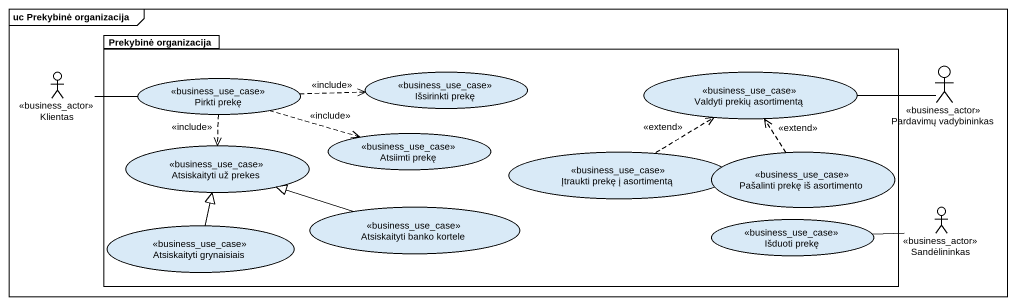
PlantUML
@startuml
mainframe uc Prekybinė organizacija
package "Prekybinė organizacija" as Prekybinė_organizacija {
  usecase "Pirkti prekę" as Pirkti_prekę <<business_use_case>>
  usecase "Išsirinkti prekę" as Išsirinkti_prekę <<business_use_case>>
  usecase "Valdyti prekių asortimentą" as Valdyti_prekių_asortimentą <<business_use_case>>
  usecase "Atsiskaityti už prekes" as Atsiskaityti_už_prekes <<business_use_case>>
  usecase "Atsiimti prekę" as Atsiimti_prekę <<business_use_case>>
  usecase "Įtraukti prekę į asortimentą" as Įtraukti_prekę_į_asortimentą <<business_use_case>>
  usecase "Pašalinti prekę iš asortimento" as Pašalinti_prekę_iš <<business_use_case>>
  usecase "Atsiskaityti grynaisiais" as Atsiskaityti_grynaisiais <<business_use_case>>
  usecase "Atsiskaityti banko kortele" as Atsiskaityti_banko_kortele <<business_use_case>>
  usecase "Išduoti prekę" as Išduoti_prekę <<business_use_case>>
}
actor Klientas <<business_actor>>
actor "Pardavimų vadybininkas" as Pardavimų_vadybininkas <<business_actor>>
actor Sandėlininkas <<business_actor>>
Klientas -right- Pirkti_prekę
Pirkti_prekę .right.> Išsirinkti_prekę : <<include>>
Pirkti_prekę ..> Atsiskaityti_už_prekes : <<include>>
Pirkti_prekę .right.> Atsiimti_prekę : <<include>>
Pardavimų_vadybininkas -left- Valdyti_prekių_asortimentą
Įtraukti_prekę_į_asortimentą .up.> Valdyti_prekių_asortimentą : <<extend>>
Pašalinti_prekę_iš .up.> Valdyti_prekių_asortimentą : <<extend>>
Atsiskaityti_grynaisiais -up-|> Atsiskaityti_už_prekes
Atsiskaityti_banko_kortele -left-|> Atsiskaityti_už_prekes
Sandėlininkas -left- Išduoti_prekę
@enduml
